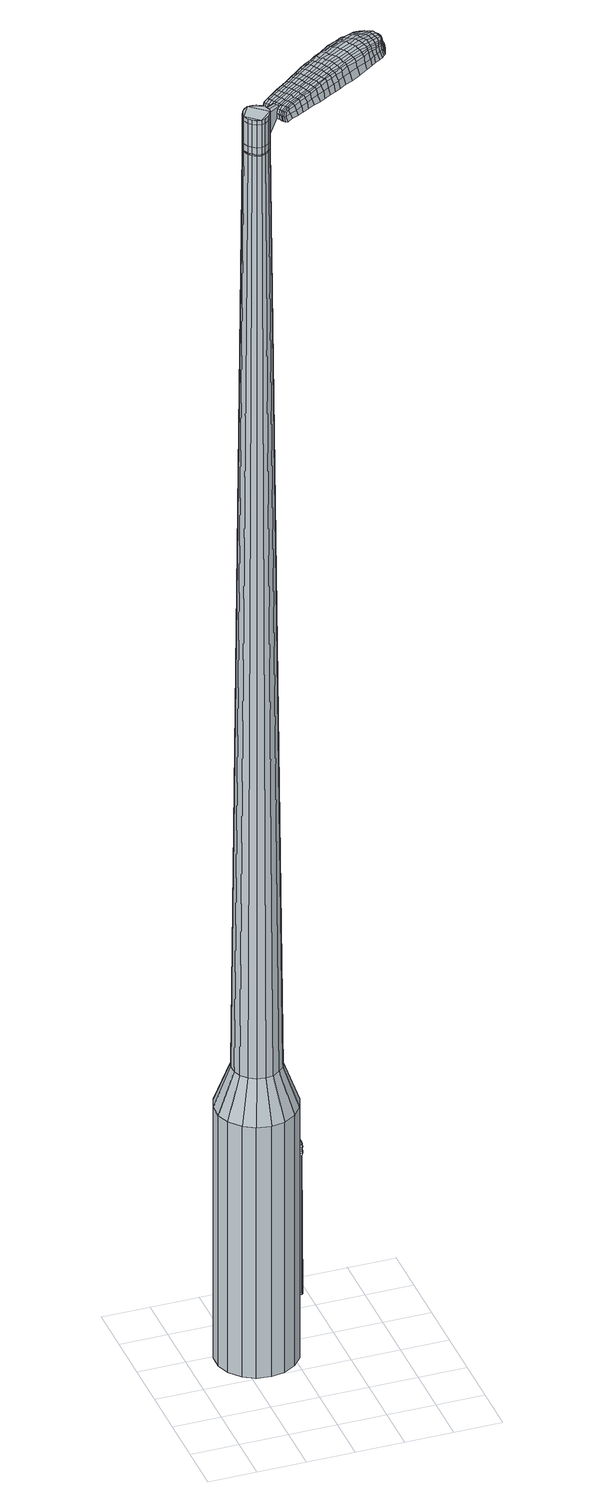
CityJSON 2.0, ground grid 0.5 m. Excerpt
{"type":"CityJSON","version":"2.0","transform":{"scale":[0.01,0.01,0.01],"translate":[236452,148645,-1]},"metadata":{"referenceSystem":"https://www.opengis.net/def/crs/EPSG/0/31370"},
"CityObjects":{
"object1":{"type":"GenericCityObject","attributes":{"cluster":30,"mean_distance_to_centroid":0.261,"new_centroid_x":236452.68,"new_centroid_y":148646.39,"mean_distance_to_camera":17.52,"H1":9.12,"H2":9.01,"Z_final":113.3,"cluster2":-1,"proj_x":236459.79,"proj_y":148658.55,"id_line":52895,"bearing_l":120.31,"distance":14.09,"orientation":"right","G_obj":30.31},"geometry":[{"type":"MultiSurface","lod":"2","boundaries":[[[0,1,2,3]],[[1,4,5,2]],[[4,6,7,5]],[[6,8,9,7]],[[8,10,11,9]],[[10,12,13,11]],[[12,14,15,13]],[[14,16,17,15]],[[16,18,19,17]],[[18,20,21,19]],[[20,22,23,21]],[[22,24,25,23]],[[24,26,27,25]],[[26,28,29,27]],[[28,30,31,29]],[[30,32,33,31]],[[32,34,35,33]],[[34,0,3,35]],[[36,37,38,39]],[[38,40,41,42]],[[41,43,42]],[[42,44,45,46]],[[45,47,46]],[[46,48,49,50]],[[49,51,50]],[[42,46,50,38]],[[50,52,39,38]],[[53,36,39]],[[2,5,7,35]],[[7,9,11,15]],[[11,13,15]],[[15,17,19,23]],[[19,21,23]],[[23,25,27,31]],[[27,29,31]],[[15,23,31,7]],[[31,33,35,7]],[[3,2,35]],[[1,0,54,55]],[[0,34,56,54]],[[34,32,57,56]],[[32,30,58,57]],[[30,28,59,58]],[[28,26,60,59]],[[26,24,61,60]],[[24,22,62,61]],[[22,20,63,62]],[[20,18,64,63]],[[18,16,65,64]],[[16,14,66,65]],[[14,12,67,66]],[[12,10,68,67]],[[10,8,69,68]],[[8,6,70,69]],[[6,4,71,70]],[[4,1,55,71]],[[55,54,72,73]],[[54,56,74,72]],[[56,57,75,74]],[[57,58,76,75]],[[58,59,77,76]],[[59,60,78,77]],[[60,61,79,78]],[[61,62,80,79]],[[62,63,81,80]],[[63,64,82,81]],[[64,65,83,82]],[[65,66,84,83]],[[66,67,85,84]],[[67,68,86,85]],[[68,69,87,86]],[[69,70,88,87]],[[70,71,89,88]],[[71,55,73,89]],[[90,91,92,93]],[[74,94,91,90]],[[95,96,94,74]],[[76,97,96,95]],[[98,99,97,76]],[[78,100,99,98]],[[101,102,100,78]],[[103,104,102,101]],[[105,106,104,103]],[[107,108,106,105]],[[83,109,108,107]],[[110,111,109,83]],[[112,113,111,110]],[[114,115,113,112]],[[87,116,115,114]],[[117,118,116,87]],[[119,120,118,117]],[[93,92,120,119]],[[121,122,123,124]],[[125,121,124,126]],[[127,125,126,128]],[[129,127,128,130]],[[131,129,130,132]],[[133,131,132,134]],[[135,133,134,136]],[[137,135,136,138]],[[139,137,138,140]],[[141,139,140,142]],[[143,141,142,144]],[[145,143,144,146]],[[147,145,146,148]],[[149,147,148,150]],[[151,149,150,152]],[[153,151,152,154]],[[73,72,90,93]],[[72,74,90]],[[75,95,74]],[[75,76,95]],[[77,98,76]],[[77,78,98]],[[79,101,78]],[[79,80,103,101]],[[80,81,105,103]],[[81,82,107,105]],[[82,83,107]],[[84,110,83]],[[84,85,112,110]],[[85,86,114,112]],[[86,87,114]],[[88,117,87]],[[88,89,119,117]],[[89,73,93,119]],[[155,156,92,91]],[[156,157,120,92]],[[157,158,118,120]],[[158,116,118]],[[159,115,116]],[[159,160,113,115]],[[160,161,111,113]],[[161,109,111]],[[162,108,109]],[[162,163,106,108]],[[163,164,104,106]],[[164,165,102,104]],[[165,100,102]],[[166,99,100]],[[166,97,99]],[[167,96,97]],[[167,94,96]],[[155,91,94]],[[39,52,153,168]],[[156,155,169,154]],[[53,39,168,122]],[[155,94,123,169]],[[36,53,122,121]],[[94,167,124,123]],[[37,36,121,125]],[[167,97,126,124]],[[38,37,125,127]],[[97,166,128,126]],[[40,38,127,129]],[[166,100,130,128]],[[41,40,129,131]],[[100,165,132,130]],[[43,41,131,133]],[[165,164,134,132]],[[42,43,133,135]],[[164,163,136,134]],[[44,42,135,137]],[[163,162,138,136]],[[45,44,137,139]],[[162,109,140,138]],[[47,45,139,141]],[[109,161,142,140]],[[46,47,141,143]],[[161,160,144,142]],[[48,46,143,145]],[[160,159,146,144]],[[49,48,145,147]],[[159,116,148,146]],[[51,49,147,149]],[[116,158,150,148]],[[50,51,149,151]],[[158,157,152,150]],[[52,50,151,153]],[[157,156,154,152]],[[153,154,170,171]],[[154,169,172,170]],[[169,123,173,172]],[[123,122,174,173]],[[122,168,175,174]],[[168,153,171,175]],[[176,177,178,179]],[[180,176,179,181]],[[176,180,182,183]],[[177,176,183,184]],[[185,186,187,188]],[[189,185,188,190]],[[185,189,191,192]],[[186,185,192,193]],[[194,195,196,197]],[[198,194,197,199]],[[194,198,200,201]],[[195,194,201,202]],[[203,204,205,206]],[[207,203,206,208]],[[203,207,209,210]],[[204,203,210,211]],[[212,213,214,215]],[[216,212,215,217]],[[212,216,218,219]],[[213,212,219,220]],[[221,222,223,224]],[[225,221,224,226]],[[221,225,227,228]],[[222,221,228,229]],[[230,231,232,233]],[[222,230,233,223]],[[230,222,229,234]],[[231,230,234,235]],[[236,237,238,239]],[[231,236,239,232]],[[236,231,235,240]],[[237,236,240,241]],[[242,180,181,243]],[[237,242,243,238]],[[242,237,241,244]],[[180,242,244,182]],[[245,246,247,248]],[[249,245,248,250]],[[245,249,251,252]],[[246,245,252,253]],[[254,255,256,257]],[[246,254,257,247]],[[254,246,253,258]],[[255,254,258,259]],[[260,261,262,263]],[[255,260,263,256]],[[260,255,259,264]],[[261,260,264,265]],[[266,267,268,269]],[[261,266,269,262]],[[266,261,265,270]],[[267,266,270,271]],[[272,177,184,273]],[[267,272,273,268]],[[272,267,271,274]],[[177,272,274,178]],[[275,276,277,278]],[[279,275,278,280]],[[275,279,281,282]],[[276,275,282,283]],[[284,285,286,287]],[[276,284,287,277]],[[284,276,283,288]],[[285,284,288,289]],[[290,291,292,293]],[[285,290,293,286]],[[290,285,289,294]],[[291,290,294,295]],[[296,189,190,297]],[[291,296,297,292]],[[296,291,295,298]],[[189,296,298,191]],[[299,300,301,302]],[[303,299,302,304]],[[299,303,305,306]],[[300,299,306,307]],[[308,309,310,311]],[[300,308,311,301]],[[308,300,307,312]],[[309,308,312,313]],[[314,315,316,317]],[[309,314,317,310]],[[314,309,313,318]],[[315,314,318,319]],[[320,321,322,323]],[[315,320,323,316]],[[320,315,319,324]],[[321,320,324,325]],[[326,186,193,327]],[[321,326,327,322]],[[326,321,325,328]],[[186,326,328,187]],[[329,215,214,330]],[[331,329,330,332]],[[329,331,333,334]],[[215,329,334,217]],[[335,331,332,336]],[[337,335,336,338]],[[335,337,339,340]],[[331,335,340,333]],[[341,337,338,342]],[[343,341,342,344]],[[341,343,345,346]],[[337,341,346,339]],[[347,343,344,348]],[[349,347,348,350]],[[347,349,351,352]],[[343,347,352,345]],[[353,349,350,354]],[[204,353,354,205]],[[353,204,211,355]],[[349,353,355,351]],[[356,357,202,201]],[[358,356,201,200]],[[356,358,359,360]],[[357,356,360,361]],[[362,363,361,360]],[[364,362,360,359]],[[362,364,365,366]],[[363,362,366,367]],[[368,369,367,366]],[[370,368,366,365]],[[368,370,371,372]],[[369,368,372,373]],[[374,375,373,372]],[[376,374,372,371]],[[374,376,209,207]],[[375,374,207,208]],[[377,378,379,380]],[[279,377,380,281]],[[377,279,280,381]],[[378,377,381,382]],[[383,198,199,384]],[[378,383,384,379]],[[383,378,382,385]],[[198,383,385,200]],[[386,387,388,389]],[[225,386,389,227]],[[386,225,226,390]],[[387,386,390,391]],[[392,393,394,395]],[[387,392,395,388]],[[392,387,391,396]],[[393,392,396,397]],[[398,195,202,399]],[[393,398,399,394]],[[398,393,397,400]],[[195,398,400,196]],[[401,402,403,404]],[[183,401,404,184]],[[401,183,182,405]],[[402,401,405,406]],[[407,408,409,410]],[[402,407,410,403]],[[407,402,406,411]],[[408,407,411,412]],[[413,206,205,414]],[[408,413,414,409]],[[413,408,412,415]],[[206,413,415,208]],[[416,417,418,419]],[[188,416,419,190]],[[416,188,187,420]],[[417,416,420,421]],[[422,210,209,423]],[[417,422,423,418]],[[422,417,421,424]],[[210,422,424,211]],[[425,426,427,428]],[[303,425,428,305]],[[425,303,304,429]],[[426,425,429,430]],[[431,216,217,432]],[[426,431,432,427]],[[431,426,430,433]],[[216,431,433,218]],[[434,435,436,437]],[[249,434,437,251]],[[434,249,250,438]],[[435,434,438,439]],[[440,441,442,443]],[[435,440,443,436]],[[440,435,439,444]],[[441,440,444,445]],[[446,213,220,447]],[[441,446,447,442]],[[446,441,445,448]],[[213,446,448,214]],[[449,450,439,438]],[[248,449,438,250]],[[449,248,247,451]],[[450,449,451,452]],[[453,454,445,444]],[[450,453,444,439]],[[453,450,452,455]],[[454,453,455,456]],[[457,330,214,448]],[[454,457,448,445]],[[457,454,456,458]],[[330,457,458,332]],[[459,460,461,462]],[[306,459,462,307]],[[459,306,305,428]],[[460,459,428,427]],[[463,334,333,464]],[[460,463,464,461]],[[463,460,427,432]],[[334,463,432,217]],[[465,466,452,451]],[[257,465,451,247]],[[465,257,256,467]],[[466,465,467,468]],[[469,470,456,455]],[[466,469,455,452]],[[469,466,468,471]],[[470,469,471,472]],[[473,336,332,458]],[[470,473,458,456]],[[473,470,472,474]],[[336,473,474,338]],[[475,476,477,478]],[[312,475,478,313]],[[475,312,307,462]],[[476,475,462,461]],[[479,340,339,480]],[[476,479,480,477]],[[479,476,461,464]],[[340,479,464,333]],[[481,482,468,467]],[[263,481,467,256]],[[481,263,262,483]],[[482,481,483,484]],[[485,486,472,471]],[[482,485,471,468]],[[485,482,484,487]],[[486,485,487,488]],[[489,342,338,474]],[[486,489,474,472]],[[489,486,488,490]],[[342,489,490,344]],[[491,492,493,494]],[[318,491,494,319]],[[491,318,313,478]],[[492,491,478,477]],[[495,346,345,496]],[[492,495,496,493]],[[495,492,477,480]],[[346,495,480,339]],[[497,498,484,483]],[[269,497,483,262]],[[497,269,268,499]],[[498,497,499,500]],[[501,502,488,487]],[[498,501,487,484]],[[501,498,500,503]],[[502,501,503,504]],[[505,348,344,490]],[[502,505,490,488]],[[505,502,504,506]],[[348,505,506,350]],[[507,508,509,510]],[[324,507,510,325]],[[507,324,319,494]],[[508,507,494,493]],[[511,352,351,512]],[[508,511,512,509]],[[511,508,493,496]],[[352,511,496,345]],[[513,514,500,499]],[[273,513,499,268]],[[513,273,184,404]],[[514,513,404,403]],[[515,516,504,503]],[[514,515,503,500]],[[515,514,403,410]],[[516,515,410,409]],[[517,354,350,506]],[[516,517,506,504]],[[517,516,409,414]],[[354,517,414,205]],[[518,519,421,420]],[[328,518,420,187]],[[518,328,325,510]],[[519,518,510,509]],[[520,355,211,424]],[[519,520,424,421]],[[520,519,509,512]],[[355,520,512,351]],[[521,522,382,381]],[[278,521,381,280]],[[521,278,277,523]],[[522,521,523,524]],[[525,358,200,385]],[[522,525,385,382]],[[525,522,524,526]],[[358,525,526,359]],[[527,528,529,530]],[[228,527,530,229]],[[527,228,227,389]],[[528,527,389,388]],[[531,532,533,534]],[[528,531,534,529]],[[531,528,388,395]],[[532,531,395,394]],[[535,357,361,536]],[[532,535,536,533]],[[535,532,394,399]],[[357,535,399,202]],[[537,538,524,523]],[[287,537,523,277]],[[537,287,286,539]],[[538,537,539,540]],[[541,364,359,526]],[[538,541,526,524]],[[541,538,540,542]],[[364,541,542,365]],[[543,544,545,546]],[[234,543,546,235]],[[543,234,229,530]],[[544,543,530,529]],[[547,548,549,550]],[[544,547,550,545]],[[547,544,529,534]],[[548,547,534,533]],[[551,363,367,552]],[[548,551,552,549]],[[551,548,533,536]],[[363,551,536,361]],[[553,554,540,539]],[[293,553,539,286]],[[553,293,292,555]],[[554,553,555,556]],[[557,370,365,542]],[[554,557,542,540]],[[557,554,556,558]],[[370,557,558,371]],[[559,560,561,562]],[[240,559,562,241]],[[559,240,235,546]],[[560,559,546,545]],[[563,564,565,566]],[[560,563,566,561]],[[563,560,545,550]],[[564,563,550,549]],[[567,369,373,568]],[[564,567,568,565]],[[567,564,549,552]],[[369,567,552,367]],[[569,570,556,555]],[[297,569,555,292]],[[569,297,190,419]],[[570,569,419,418]],[[571,376,371,558]],[[570,571,558,556]],[[571,570,418,423]],[[376,571,423,209]],[[572,573,406,405]],[[244,572,405,182]],[[572,244,241,562]],[[573,572,562,561]],[[574,575,412,411]],[[573,574,411,406]],[[574,573,561,566]],[[575,574,566,565]],[[576,375,208,415]],[[575,576,415,412]],[[576,575,565,568]],[[375,576,568,373]],[[577,578,579,580]],[[580,579,581,582]],[[583,581,579,584]],[[584,579,578,585]],[[586,587,588,589]],[[589,588,590,591]],[[592,590,588,593]],[[593,588,587,594]],[[595,596,597,598]],[[598,597,599,600]],[[601,599,597,602]],[[602,597,596,603]],[[604,605,606,607]],[[607,606,608,609]],[[610,608,606,611]],[[611,606,605,612]],[[613,614,615,616]],[[616,615,617,618]],[[619,617,615,620]],[[620,615,614,621]],[[622,623,624,625]],[[625,624,626,627]],[[628,626,624,629]],[[629,624,623,630]],[[631,632,633,634]],[[634,633,623,622]],[[630,623,633,635]],[[635,633,632,636]],[[637,638,639,640]],[[640,639,632,631]],[[636,632,639,641]],[[641,639,638,642]],[[582,581,643,644]],[[644,643,638,637]],[[642,638,643,645]],[[645,643,581,583]],[[646,647,648,649]],[[649,648,650,651]],[[652,650,648,653]],[[653,648,647,654]],[[655,656,657,658]],[[658,657,647,646]],[[654,647,657,659]],[[659,657,656,660]],[[661,662,663,664]],[[664,663,656,655]],[[660,656,663,665]],[[665,663,662,666]],[[667,668,669,670]],[[670,669,662,661]],[[666,662,669,671]],[[671,669,668,672]],[[585,578,673,674]],[[674,673,668,667]],[[672,668,673,675]],[[675,673,578,577]],[[676,677,678,679]],[[679,678,680,681]],[[682,680,678,683]],[[683,678,677,684]],[[685,686,687,688]],[[688,687,677,676]],[[684,677,687,689]],[[689,687,686,690]],[[691,692,693,694]],[[694,693,686,685]],[[690,686,693,695]],[[695,693,692,696]],[[591,590,697,698]],[[698,697,692,691]],[[696,692,697,699]],[[699,697,590,592]],[[700,701,702,703]],[[703,702,704,705]],[[706,704,702,707]],[[707,702,701,708]],[[709,710,711,712]],[[712,711,701,700]],[[708,701,711,713]],[[713,711,710,714]],[[715,716,717,718]],[[718,717,710,709]],[[714,710,717,719]],[[719,717,716,720]],[[721,722,723,724]],[[724,723,716,715]],[[720,716,723,725]],[[725,723,722,726]],[[594,587,727,728]],[[728,727,722,721]],[[726,722,727,729]],[[729,727,587,586]],[[613,616,730,731]],[[731,730,732,733]],[[734,732,730,735]],[[735,730,616,618]],[[733,732,736,737]],[[737,736,738,739]],[[740,738,736,741]],[[741,736,732,734]],[[739,738,742,743]],[[743,742,744,745]],[[746,744,742,747]],[[747,742,738,740]],[[745,744,748,749]],[[749,748,750,751]],[[752,750,748,753]],[[753,748,744,746]],[[751,750,754,755]],[[755,754,605,604]],[[612,605,754,756]],[[756,754,750,752]],[[603,757,758,602]],[[602,758,759,601]],[[760,759,758,761]],[[761,758,757,762]],[[762,763,764,761]],[[761,764,765,760]],[[766,765,764,767]],[[767,764,763,768]],[[768,769,770,767]],[[767,770,771,766]],[[772,771,770,773]],[[773,770,769,774]],[[774,775,776,773]],[[773,776,777,772]],[[610,777,776,608]],[[608,776,775,609]],[[778,779,780,781]],[[781,780,680,682]],[[681,680,780,782]],[[782,780,779,783]],[[600,599,784,785]],[[785,784,779,778]],[[783,779,784,786]],[[786,784,599,601]],[[787,788,789,790]],[[790,789,626,628]],[[627,626,789,791]],[[791,789,788,792]],[[793,794,795,796]],[[796,795,788,787]],[[792,788,795,797]],[[797,795,794,798]],[[603,596,799,800]],[[800,799,794,793]],[[798,794,799,801]],[[801,799,596,595]],[[802,803,804,805]],[[805,804,584,585]],[[583,584,804,806]],[[806,804,803,807]],[[808,809,810,811]],[[811,810,803,802]],[[807,803,810,812]],[[812,810,809,813]],[[604,607,814,815]],[[815,814,809,808]],[[813,809,814,816]],[[816,814,607,609]],[[817,818,819,820]],[[820,819,589,591]],[[586,589,819,821]],[[821,819,818,822]],[[610,611,823,824]],[[824,823,818,817]],[[822,818,823,825]],[[825,823,611,612]],[[826,827,828,829]],[[829,828,704,706]],[[705,704,828,830]],[[830,828,827,831]],[[618,617,832,833]],[[833,832,827,826]],[[831,827,832,834]],[[834,832,617,619]],[[835,836,652]],[[836,650,652]],[[651,650,836,837]],[[838,839,840,841]],[[841,840,836,835]],[[837,836,840,842]],[[842,840,839,843]],[[621,614,844,845]],[[845,844,839,838]],[[843,839,844,846]],[[846,844,614,613]],[[847,848,837]],[[837,848,649,651]],[[646,649,848,849]],[[849,848,847,850]],[[843,851,852,842]],[[842,852,847,837]],[[850,847,852,853]],[[853,852,851,854]],[[613,731,855,846]],[[846,855,851,843]],[[854,851,855,856]],[[856,855,731,733]],[[857,858,859,860]],[[860,859,707,708]],[[706,707,859,829]],[[829,859,858,826]],[[734,735,861,862]],[[862,861,858,857]],[[826,858,861,833]],[[833,861,735,618]],[[850,863,864,849]],[[849,864,658,646]],[[655,658,864,865]],[[865,864,863,866]],[[854,867,868,853]],[[853,868,863,850]],[[866,863,868,869]],[[869,868,867,870]],[[733,737,871,856]],[[856,871,867,854]],[[870,867,871,872]],[[872,871,737,739]],[[873,874,875,876]],[[876,875,713,714]],[[708,713,875,860]],[[860,875,874,857]],[[740,741,877,878]],[[878,877,874,873]],[[857,874,877,862]],[[862,877,741,734]],[[866,879,880,865]],[[865,880,664,655]],[[661,664,880,881]],[[881,880,879,882]],[[870,883,884,869]],[[869,884,879,866]],[[882,879,884,885]],[[885,884,883,886]],[[739,743,887,872]],[[872,887,883,870]],[[886,883,887,888]],[[888,887,743,745]],[[889,890,891,892]],[[892,891,719,720]],[[714,719,891,876]],[[876,891,890,873]],[[746,747,893,894]],[[894,893,890,889]],[[873,890,893,878]],[[878,893,747,740]],[[882,895,896,881]],[[881,896,670,661]],[[667,670,896,897]],[[897,896,895,898]],[[886,899,900,885]],[[885,900,895,882]],[[898,895,900,901]],[[901,900,899,902]],[[745,749,903,888]],[[888,903,899,886]],[[902,899,903,904]],[[904,903,749,751]],[[905,906,907,908]],[[908,907,725,726]],[[720,725,907,892]],[[892,907,906,889]],[[752,753,909,910]],[[910,909,906,905]],[[889,906,909,894]],[[894,909,753,746]],[[898,911,912,897]],[[897,912,674,667]],[[585,674,912,805]],[[805,912,911,802]],[[902,913,914,901]],[[901,914,911,898]],[[802,911,914,811]],[[811,914,913,808]],[[751,755,915,904]],[[904,915,913,902]],[[808,913,915,815]],[[815,915,755,604]],[[822,916,917,821]],[[821,917,729,586]],[[726,729,917,908]],[[908,917,916,905]],[[612,756,918,825]],[[825,918,916,822]],[[905,916,918,910]],[[910,918,756,752]],[[783,919,920,782]],[[782,920,679,681]],[[676,679,920,921]],[[921,920,919,922]],[[601,759,923,786]],[[786,923,919,783]],[[922,919,923,924]],[[924,923,759,760]],[[925,926,927,928]],[[928,927,629,630]],[[628,629,927,790]],[[790,927,926,787]],[[929,930,931,932]],[[932,931,926,925]],[[787,926,931,796]],[[796,931,930,793]],[[762,757,933,934]],[[934,933,930,929]],[[793,930,933,800]],[[800,933,757,603]],[[922,935,936,921]],[[921,936,688,676]],[[685,688,936,937]],[[937,936,935,938]],[[760,765,939,924]],[[924,939,935,922]],[[938,935,939,940]],[[940,939,765,766]],[[941,942,943,944]],[[944,943,635,636]],[[630,635,943,928]],[[928,943,942,925]],[[945,946,947,948]],[[948,947,942,941]],[[925,942,947,932]],[[932,947,946,929]],[[768,763,949,950]],[[950,949,946,945]],[[929,946,949,934]],[[934,949,763,762]],[[938,951,952,937]],[[937,952,694,685]],[[691,694,952,953]],[[953,952,951,954]],[[766,771,955,940]],[[940,955,951,938]],[[954,951,955,956]],[[956,955,771,772]],[[957,958,959,960]],[[960,959,641,642]],[[636,641,959,944]],[[944,959,958,941]],[[961,962,963,964]],[[964,963,958,957]],[[941,958,963,948]],[[948,963,962,945]],[[774,769,965,966]],[[966,965,962,961]],[[945,962,965,950]],[[950,965,769,768]],[[954,967,968,953]],[[953,968,698,691]],[[591,698,968,820]],[[820,968,967,817]],[[772,777,969,956]],[[956,969,967,954]],[[817,967,969,824]],[[824,969,777,610]],[[807,970,971,806]],[[806,971,645,583]],[[642,645,971,960]],[[960,971,970,957]],[[813,972,973,812]],[[812,973,970,807]],[[957,970,973,964]],[[964,973,972,961]],[[609,775,974,816]],[[816,974,972,813]],[[961,972,974,966]],[[966,974,775,774]],[[577,580,179,178]],[[580,582,181,179]],[[592,593,192,191]],[[593,594,193,192]],[[595,598,197,196]],[[598,600,199,197]],[[619,620,219,218]],[[620,621,220,219]],[[622,625,224,223]],[[625,627,226,224]],[[631,634,233,232]],[[634,622,223,233]],[[637,640,239,238]],[[640,631,232,239]],[[582,644,243,181]],[[644,637,238,243]],[[652,653,252,251]],[[653,654,253,252]],[[654,659,258,253]],[[659,660,259,258]],[[660,665,264,259]],[[665,666,265,264]],[[666,671,270,265]],[[671,672,271,270]],[[672,675,274,271]],[[675,577,178,274]],[[682,683,282,281]],[[683,684,283,282]],[[684,689,288,283]],[[689,690,289,288]],[[690,695,294,289]],[[695,696,295,294]],[[696,699,298,295]],[[699,592,191,298]],[[700,703,302,301]],[[703,705,304,302]],[[709,712,311,310]],[[712,700,301,311]],[[715,718,317,316]],[[718,709,310,317]],[[721,724,323,322]],[[724,715,316,323]],[[594,728,327,193]],[[728,721,322,327]],[[778,781,380,379]],[[781,682,281,380]],[[600,785,384,199]],[[785,778,379,384]],[[627,791,390,226]],[[791,792,391,390]],[[792,797,396,391]],[[797,798,397,396]],[[798,801,400,397]],[[801,595,196,400]],[[705,830,429,304]],[[830,831,430,429]],[[831,834,433,430]],[[834,619,218,433]],[[835,652,437,436]],[[652,251,437]],[[838,841,443,442]],[[841,835,436,443]],[[621,845,447,220]],[[845,838,442,447]],[[975,976,977,978]],[[979,980,978,977]],[[981,982,983,984]],[[985,986,987,988]],[[976,989,990,977]],[[991,979,977,990]],[[992,981,984,993]],[[994,995,986,985]],[[989,996,997,990]],[[997,998,991,990]],[[999,992,993,1000]],[[1001,995,994,1002]],[[996,1003,1004,997]],[[1004,1005,998,997]],[[1006,999,1000,1007]],[[1008,1001,1002,1009]],[[1010,1011,1012,1013]],[[1014,1015,1011,1010]],[[1014,1016,1017,1015]],[[1016,1018,1019,1017]],[[1020,1021,1022,1023]],[[1024,1025,1021,1020]],[[1026,1027,1025,1024]],[[1028,1029,1027,1026]],[[1023,1012,1011,1020]],[[1020,1011,1015,1024]],[[1015,1017,1026,1024]],[[1017,1019,1028,1026]],[[984,983,980,979]],[[993,984,979,991]],[[998,1000,993,991]],[[1005,1007,1000,998]],[[985,988,982,981]],[[994,985,981,992]],[[1002,994,992,999]],[[1009,1002,999,1006]],[[986,1010,1013,987]],[[995,1014,1010,986]],[[1016,1014,995,1001]],[[1018,1016,1001,1008]],[[1030,1031,1032,1033]],[[1032,1034,1035,1036]],[[1032,1036,1037,1038]],[[1032,1038,1033]],[[1039,1030,1033,1040]],[[1041,1040,1033,1042]],[[1043,1042,1033]],[[1044,1032,1031,1045]],[[1046,1044,1045,1047]],[[1048,1046,1047,1049]],[[1050,1048,1049,1051]],[[1052,1050,1051,1053]],[[1053,1054,1055,1056]],[[1053,1056,1057,1058]],[[1053,1058,1059,1060]],[[1059,1061,1062,1063]],[[1059,1063,1064,1065]],[[1059,1065,1060]],[[1053,1060,1052]],[[1066,1067,1031,1030]],[[1068,1069,1034,1032]],[[1070,1071,1043,1033]],[[1067,1072,1045,1031]],[[1073,1068,1032,1044]],[[1072,1074,1047,1045]],[[1075,1073,1044,1046]],[[1074,1076,1049,1047]],[[1077,1075,1046,1048]],[[1076,1078,1051,1049]],[[1079,1077,1048,1050]],[[1078,1080,1053,1051]],[[1081,1079,1050,1052]],[[1080,1082,1054,1053]],[[1083,1084,1061,1059]],[[1085,1081,1052,1060]],[[1055,1054,1082,1086]],[[1056,1055,1086,1087]],[[1057,1056,1087,1088]],[[1058,1057,1088,1089]],[[1059,1058,1089,1083]],[[1090,1066,1030,1039]],[[1091,1090,1039,1040]],[[1092,1091,1040,1041]],[[1093,1092,1041,1042]],[[1071,1093,1042,1043]],[[1035,1034,1069,1094]],[[1062,1061,1084,1095]],[[1036,1035,1094,1096]],[[1037,1036,1096,1097]],[[1038,1037,1097,1098]],[[1033,1038,1098,1070]],[[1063,1062,1095,1099]],[[1064,1063,1099,1100]],[[1065,1064,1100,1101]],[[1060,1065,1101,1085]]]}]}
},
"vertices":[
[105,162,384],[110,149,384],[110,149,96],[105,162,96],[110,134,384],[110,134,96],[105,120,384],[105,120,96],[96,109,384],[96,109,96],[83,101,384],[83,101,96],[69,99,384],[69,99,96],[54,101,384],[54,101,96],[42,108,384],[42,108,96],[32,120,384],[32,120,96],[27,133,384],[27,133,96],[27,148,384],[27,148,96],[32,162,384],[32,162,96],[41,173,384],[41,173,96],[54,181,384],[54,181,96],[68,183,384],[68,183,96],[83,181,384],[83,181,96],[96,173,384],[96,173,96],[73,154,1524],[69,154,1524],[64,154,1524],[80,148,1524],[60,151,1524],[57,148,1524],[55,139,1524],[55,143,1524],[57,134,1524],[60,131,1524],[69,127,1524],[64,128,1524],[73,128,1524],[77,131,1524],[82,139,1524],[80,134,1524],[82,143,1524],[77,151,1524],[90,154,429],[93,145,429],[85,160,429],[77,165,429],[69,166,429],[60,165,429],[52,160,429],[47,153,429],[44,145,429],[44,136,429],[47,128,429],[53,122,429],[60,117,429],[69,116,429],[77,117,429],[85,122,429],[91,128,429],[94,137,429],[80,148,1483],[82,143,1483],[77,151,1483],[73,154,1483],[69,154,1483],[64,154,1483],[60,151,1483],[57,148,1483],[55,143,1483],[55,139,1483],[57,134,1483],[60,131,1483],[64,128,1483],[69,127,1483],[73,128,1483],[77,131,1483],[80,134,1483],[82,139,1483],[80,147,1483],[80,147,1485],[81,143,1485],[81,143,1483],[77,151,1485],[73,153,1483],[73,153,1485],[69,154,1485],[64,153,1483],[64,153,1485],[60,151,1485],[58,147,1483],[58,147,1485],[56,143,1483],[56,143,1485],[56,139,1483],[56,139,1485],[58,134,1483],[58,134,1485],[60,131,1485],[64,129,1483],[64,129,1485],[69,128,1483],[69,128,1485],[73,129,1483],[73,129,1485],[77,131,1485],[80,135,1483],[80,135,1485],[81,139,1483],[81,139,1485],[73,154,1519],[77,151,1519],[77,151,1493],[73,154,1493],[69,154,1519],[69,154,1493],[64,154,1519],[64,154,1493],[60,151,1519],[60,151,1493],[57,148,1519],[57,148,1493],[55,143,1519],[55,143,1493],[55,139,1519],[55,139,1493],[57,134,1519],[57,134,1493],[60,131,1519],[60,131,1493],[64,128,1519],[64,128,1493],[69,127,1519],[69,127,1493],[73,128,1519],[73,128,1493],[77,131,1519],[77,131,1493],[80,134,1519],[80,134,1493],[82,139,1519],[82,139,1493],[82,143,1519],[82,143,1493],[80,148,1485],[82,143,1485],[82,139,1485],[80,134,1485],[73,128,1485],[69,127,1485],[64,128,1485],[57,134,1485],[55,139,1485],[55,143,1485],[57,148,1485],[64,154,1485],[73,154,1485],[80,148,1519],[80,148,1493],[98,154,1513],[98,154,1518],[96,157,1513],[95,160,1513],[95,160,1518],[96,157,1518],[170,178,1519],[164,174,1518],[166,174,1509],[172,177,1510],[178,182,1519],[180,181,1510],[176,183,1526],[169,178,1525],[162,175,1525],[151,211,1519],[145,207,1518],[145,205,1525],[151,209,1525],[158,216,1519],[158,214,1526],[159,218,1510],[151,213,1510],[145,209,1509],[223,233,1519],[225,230,1519],[226,230,1513],[224,233,1513],[220,236,1519],[221,236,1513],[219,235,1524],[222,232,1524],[224,229,1524],[159,195,1530],[153,192,1529],[155,189,1529],[161,193,1530],[167,200,1531],[169,197,1531],[165,203,1530],[157,199,1530],[151,195,1529],[90,155,1512],[91,152,1512],[92,153,1517],[91,155,1517],[88,157,1512],[89,158,1517],[89,158,1506],[90,155,1506],[92,153,1506],[221,209,1519],[218,207,1519],[220,206,1512],[222,208,1512],[222,210,1518],[224,210,1512],[222,211,1522],[220,210,1523],[217,208,1524],[214,204,1519],[210,201,1519],[211,200,1512],[216,203,1512],[213,205,1524],[208,202,1525],[205,197,1519],[198,193,1519],[200,193,1511],[206,197,1511],[203,198,1526],[197,194,1526],[188,188,1519],[190,187,1510],[187,188,1526],[104,144,1513],[111,147,1513],[110,148,1518],[103,145,1517],[99,142,1512],[100,143,1516],[101,141,1506],[106,144,1507],[113,147,1507],[118,151,1514],[125,154,1515],[123,155,1520],[117,152,1519],[119,150,1507],[126,154,1507],[131,158,1515],[138,161,1516],[137,162,1522],[130,158,1521],[133,157,1508],[140,160,1508],[145,164,1517],[151,168,1517],[150,169,1524],[143,165,1523],[146,164,1508],[153,167,1509],[158,171,1518],[156,172,1524],[159,170,1509],[203,240,1519],[200,239,1519],[201,237,1524],[204,239,1523],[206,241,1518],[206,240,1522],[206,242,1512],[204,242,1512],[200,240,1512],[196,237,1519],[191,234,1519],[191,233,1525],[196,235,1524],[196,238,1512],[191,236,1512],[185,231,1519],[178,228,1519],[178,226,1526],[185,230,1526],[186,233,1511],[179,229,1511],[168,222,1519],[168,220,1526],[169,224,1510],[89,170,1513],[96,175,1513],[96,176,1507],[90,172,1507],[85,167,1512],[85,168,1506],[86,167,1516],[89,169,1517],[96,173,1518],[102,179,1514],[108,183,1515],[108,185,1507],[102,180,1507],[102,177,1519],[108,181,1520],[114,187,1515],[121,191,1516],[121,193,1508],[115,189,1508],[114,185,1521],[121,189,1522],[127,195,1517],[133,199,1517],[133,201,1509],[127,197,1508],[127,193,1523],[133,197,1524],[139,203,1518],[139,205,1509],[139,201,1524],[95,158,1519],[97,156,1519],[102,162,1520],[103,159,1520],[100,164,1520],[94,160,1519],[108,165,1522],[110,163,1522],[115,169,1523],[116,167,1523],[113,172,1523],[107,168,1521],[121,173,1524],[123,170,1524],[128,177,1525],[129,174,1525],[126,180,1525],[120,176,1524],[134,180,1526],[135,178,1526],[140,184,1527],[142,182,1527],[139,187,1527],[132,183,1526],[147,188,1528],[148,185,1528],[145,191,1528],[219,231,1527],[221,227,1527],[216,234,1526],[213,231,1527],[215,228,1528],[217,225,1528],[210,225,1529],[212,222,1529],[207,228,1528],[201,225,1530],[203,221,1530],[205,218,1530],[197,218,1531],[199,215,1531],[195,221,1530],[187,217,1531],[189,213,1531],[191,210,1531],[178,207,1531],[180,204,1531],[176,210,1531],[208,241,1518],[211,240,1519],[211,241,1513],[208,242,1513],[207,240,1523],[210,239,1523],[216,238,1519],[216,239,1513],[215,237,1524],[224,212,1518],[225,215,1518],[223,215,1523],[222,212,1523],[225,212,1513],[226,215,1513],[226,218,1519],[226,222,1519],[225,222,1524],[224,218,1523],[227,218,1513],[227,223,1513],[226,226,1519],[225,225,1524],[227,227,1513],[168,180,1528],[167,181,1528],[160,178,1528],[161,176,1527],[175,184,1528],[175,186,1529],[166,184,1529],[164,187,1530],[158,183,1529],[159,181,1528],[173,188,1529],[172,191,1530],[163,190,1530],[156,186,1529],[171,194,1531],[152,208,1528],[153,206,1529],[160,211,1529],[159,212,1528],[146,204,1527],[147,202,1528],[155,202,1529],[163,207,1530],[149,199,1528],[84,165,1512],[85,163,1512],[86,163,1517],[85,165,1517],[84,166,1506],[85,164,1506],[86,160,1512],[88,161,1517],[87,161,1506],[97,142,1512],[96,143,1512],[97,143,1506],[98,142,1506],[98,143,1517],[97,144,1517],[95,145,1512],[94,148,1512],[95,148,1506],[96,145,1506],[96,146,1517],[95,148,1517],[92,150,1512],[93,150,1506],[93,151,1517],[103,146,1519],[102,147,1519],[109,149,1520],[108,151,1520],[101,149,1519],[99,151,1519],[107,153,1520],[106,155,1520],[98,153,1519],[104,157,1520],[90,168,1519],[91,166,1519],[97,170,1520],[96,172,1520],[92,163,1519],[99,167,1520],[116,153,1521],[115,154,1521],[122,156,1522],[121,158,1522],[114,156,1521],[112,158,1521],[120,160,1522],[119,162,1523],[111,161,1522],[117,164,1523],[102,176,1521],[103,174,1521],[110,178,1522],[109,180,1522],[105,171,1521],[111,175,1522],[129,159,1523],[128,161,1523],[136,163,1524],[135,164,1524],[127,163,1523],[125,166,1524],[133,167,1525],[132,169,1525],[124,168,1524],[130,172,1525],[115,184,1523],[116,182,1523],[122,186,1524],[121,188,1524],[118,179,1524],[124,183,1525],[142,166,1525],[141,168,1525],[149,170,1526],[148,171,1526],[140,170,1526],[138,173,1526],[146,174,1527],[145,176,1527],[137,175,1526],[143,179,1527],[127,192,1525],[128,190,1525],[134,194,1526],[133,196,1526],[130,187,1526],[136,191,1527],[155,173,1527],[154,175,1527],[153,177,1527],[151,180,1528],[150,183,1528],[139,200,1527],[141,198,1527],[143,195,1528],[205,238,1525],[208,238,1525],[202,237,1526],[205,236,1526],[212,236,1526],[209,234,1527],[220,211,1525],[221,214,1525],[218,211,1526],[217,209,1525],[222,217,1525],[223,220,1526],[219,218,1527],[219,214,1526],[222,224,1526],[218,222,1527],[197,235,1526],[200,234,1527],[192,232,1527],[194,231,1528],[203,231,1528],[197,228,1529],[213,206,1526],[214,208,1527],[208,205,1528],[208,203,1527],[214,211,1527],[214,215,1528],[208,211,1529],[208,208,1528],[213,218,1528],[207,215,1530],[186,229,1528],[188,227,1529],[179,225,1528],[181,223,1529],[191,225,1529],[184,220,1530],[203,200,1528],[203,202,1528],[196,197,1529],[196,195,1528],[203,204,1529],[202,208,1530],[194,203,1530],[195,200,1530],[201,211,1530],[193,207,1531],[169,219,1529],[171,217,1529],[173,214,1530],[186,190,1528],[185,192,1529],[184,194,1530],[183,197,1530],[182,200,1531],[165,175,1509],[163,176,1518],[169,179,1518],[171,179,1509],[177,184,1519],[179,183,1510],[175,184,1525],[168,180,1525],[162,177,1525],[146,204,1525],[146,206,1518],[152,209,1518],[152,208,1525],[159,214,1519],[159,212,1525],[160,216,1510],[152,211,1509],[147,208,1509],[224,229,1513],[223,229,1519],[221,232,1519],[222,232,1513],[219,234,1519],[219,235,1513],[218,233,1524],[220,231,1524],[222,228,1524],[155,189,1528],[153,192,1528],[160,196,1529],[161,193,1529],[167,200,1529],[169,197,1529],[166,203,1529],[158,199,1529],[152,195,1528],[94,154,1516],[93,153,1512],[92,156,1512],[92,156,1516],[90,158,1512],[91,159,1516],[91,159,1506],[92,156,1506],[94,154,1506],[218,208,1512],[217,208,1519],[219,210,1518],[221,209,1512],[221,212,1518],[222,211,1512],[220,212,1522],[218,211,1523],[216,209,1523],[210,202,1512],[208,202,1519],[213,205,1519],[215,205,1512],[212,206,1524],[207,203,1525],[199,194,1511],[197,195,1519],[204,199,1519],[205,198,1511],[202,200,1525],[196,196,1526],[187,189,1519],[189,189,1510],[186,190,1526],[109,150,1518],[110,149,1513],[104,146,1513],[103,147,1517],[99,144,1512],[99,145,1515],[100,143,1506],[105,145,1506],[112,149,1507],[123,157,1520],[124,156,1514],[117,153,1514],[116,153,1519],[119,152,1507],[125,155,1507],[136,164,1522],[137,163,1516],[131,159,1515],[129,160,1521],[132,159,1508],[139,162,1508],[149,170,1523],[150,169,1517],[144,166,1516],[142,167,1522],[146,165,1508],[152,169,1508],[157,173,1517],[155,174,1524],[159,172,1509],[201,236,1523],[201,237,1519],[204,238,1518],[204,237,1523],[206,239,1518],[206,238,1522],[206,240,1512],[204,240,1512],[201,238,1512],[192,231,1525],[192,232,1519],[197,235,1519],[197,233,1524],[197,237,1512],[192,234,1512],[179,224,1526],[179,226,1519],[186,230,1519],[186,228,1525],[187,231,1511],[180,228,1511],[169,220,1519],[169,218,1526],[170,222,1510],[97,174,1507],[97,173,1513],[91,169,1513],[91,170,1506],[86,166,1512],[87,167,1506],[87,165,1515],[91,168,1517],[97,172,1518],[110,183,1507],[109,181,1514],[103,177,1514],[103,179,1507],[103,176,1519],[109,180,1520],[122,191,1508],[122,190,1516],[116,185,1515],[116,187,1508],[116,184,1521],[122,188,1522],[134,200,1508],[134,198,1517],[128,194,1516],[128,195,1508],[128,192,1522],[134,196,1523],[140,202,1517],[140,204,1509],[140,200,1524],[96,158,1518],[98,156,1518],[102,162,1519],[104,160,1519],[101,164,1519],[95,161,1518],[109,166,1520],[110,163,1520],[115,169,1521],[117,167,1521],[114,172,1521],[107,168,1520],[122,173,1523],[123,171,1523],[128,177,1524],[129,175,1524],[126,180,1524],[120,176,1523],[134,181,1525],[136,178,1525],[141,184,1526],[142,182,1526],[139,187,1526],[133,184,1525],[147,188,1527],[149,186,1527],[145,191,1527],[220,227,1526],[218,230,1526],[216,232,1525],[212,231,1526],[215,228,1526],[216,225,1526],[211,222,1528],[209,225,1528],[207,228,1527],[201,224,1528],[203,221,1529],[205,218,1529],[199,214,1530],[197,218,1530],[195,221,1529],[187,216,1530],[189,213,1530],[191,210,1530],[180,204,1530],[178,207,1530],[176,210,1530],[211,239,1513],[210,238,1518],[208,239,1518],[208,240,1512],[207,238,1523],[209,237,1523],[215,237,1519],[215,237,1513],[214,236,1523],[221,215,1523],[223,215,1518],[222,213,1518],[220,213,1523],[223,213,1512],[224,215,1512],[223,222,1523],[224,222,1519],[224,219,1519],[222,218,1523],[225,218,1513],[225,222,1513],[224,226,1519],[223,225,1524],[225,226,1513],[161,179,1527],[167,182,1527],[167,181,1527],[161,178,1526],[175,185,1527],[174,186,1528],[158,184,1528],[164,187,1528],[166,185,1528],[159,181,1527],[173,189,1528],[172,192,1529],[163,190,1529],[156,187,1528],[171,195,1529],[161,210,1528],[153,205,1527],[152,207,1527],[160,211,1527],[146,203,1526],[147,202,1527],[156,202,1528],[163,207,1528],[149,198,1527],[88,164,1516],[87,164,1512],[86,165,1512],[87,165,1516],[86,166,1506],[87,165,1506],[88,161,1512],[89,162,1516],[89,162,1506],[99,144,1506],[98,144,1512],[99,145,1516],[97,149,1506],[96,149,1512],[97,146,1512],[98,146,1506],[98,147,1516],[96,150,1516],[94,151,1512],[95,151,1506],[95,152,1516],[102,148,1518],[103,147,1518],[109,150,1519],[109,151,1519],[100,152,1518],[101,150,1518],[108,153,1519],[106,155,1519],[99,154,1518],[105,157,1519],[98,170,1519],[92,167,1518],[91,167,1518],[97,171,1519],[93,164,1518],[99,167,1519],[115,155,1520],[116,154,1520],[122,157,1521],[122,158,1521],[113,159,1520],[114,157,1520],[121,160,1521],[119,162,1521],[111,161,1520],[118,165,1521],[110,178,1521],[104,174,1520],[103,175,1520],[110,179,1521],[106,171,1520],[112,175,1521],[128,162,1522],[129,161,1522],[135,164,1523],[135,165,1523],[126,166,1522],[127,164,1522],[134,167,1523],[132,170,1524],[124,168,1523],[131,172,1524],[123,186,1523],[116,182,1522],[116,183,1522],[122,187,1523],[118,179,1522],[124,183,1523],[141,169,1524],[142,168,1524],[148,171,1525],[148,172,1525],[139,173,1525],[140,171,1524],[147,174,1525],[145,177,1526],[137,176,1525],[144,179,1526],[135,194,1525],[129,190,1524],[128,191,1524],[134,195,1525],[131,187,1524],[137,191,1525],[154,175,1526],[155,174,1526],[152,180,1527],[153,178,1526],[150,183,1527],[141,198,1526],[140,199,1526],[143,195,1526],[208,236,1524],[205,237,1524],[202,235,1525],[204,235,1525],[212,235,1525],[208,233,1525],[217,212,1525],[220,214,1524],[219,212,1524],[216,210,1525],[218,218,1526],[221,220,1525],[221,217,1524],[218,215,1525],[221,224,1525],[218,222,1526],[200,232,1526],[198,233,1526],[192,230,1526],[194,230,1527],[203,230,1526],[197,227,1527],[207,206,1527],[213,209,1526],[212,207,1526],[207,204,1526],[207,212,1528],[213,215,1527],[213,212,1526],[207,208,1527],[212,218,1527],[206,215,1528],[189,227,1527],[187,227,1527],[180,223,1527],[181,222,1528],[192,224,1528],[184,220,1529],[195,198,1528],[202,202,1527],[202,201,1527],[195,197,1527],[194,204,1529],[201,208,1529],[202,205,1528],[195,201,1528],[200,211,1529],[192,207,1530],[171,216,1528],[170,217,1528],[174,213,1529],[185,192,1528],[185,191,1528],[183,198,1529],[184,195,1529],[182,201,1530],[100,143,1508],[97,149,1508],[125,164,1509],[129,158,1509],[144,175,1510],[149,167,1510],[179,194,1512],[183,186,1512],[168,177,1511],[163,185,1511],[194,203,1513],[206,210,1514],[210,203,1514],[199,195,1513],[93,155,1508],[121,171,1509],[140,182,1510],[174,202,1512],[158,193,1511],[190,211,1513],[201,218,1514],[90,161,1508],[117,178,1509],[135,190,1510],[169,210,1512],[154,201,1511],[197,226,1514],[185,219,1513],[86,166,1508],[113,185,1509],[131,197,1510],[165,218,1512],[149,209,1511],[192,233,1514],[180,227,1513],[217,218,1514],[220,221,1514],[224,215,1514],[221,210,1514],[213,225,1514],[217,227,1514],[209,232,1514],[213,233,1514],[204,239,1514],[210,239,1514],[223,226,1515],[224,230,1515],[225,229,1515],[225,222,1515],[221,230,1515],[224,231,1515],[219,233,1515],[223,232,1515],[217,237,1515],[223,233,1515],[65,184,334],[70,185,334],[70,185,165],[55,182,171],[65,184,165],[62,183,165],[59,183,166],[57,183,167],[56,182,169],[62,183,334],[59,183,333],[57,183,332],[56,182,331],[55,182,328],[84,182,165],[84,182,334],[97,174,165],[97,174,334],[106,163,165],[106,163,334],[112,149,165],[112,149,334],[112,134,165],[112,134,334],[111,130,334],[110,126,334],[109,124,333],[108,122,332],[108,120,331],[107,120,328],[111,130,165],[107,120,171],[108,120,169],[108,122,167],[109,124,166],[110,126,165],[66,181,334],[70,182,334],[70,182,165],[66,181,165],[56,179,171],[56,179,328],[83,179,334],[83,179,165],[95,172,334],[95,172,165],[104,161,334],[104,161,165],[109,148,334],[109,148,165],[109,134,334],[109,134,165],[108,131,334],[105,121,328],[105,121,171],[108,131,165],[107,127,334],[106,125,333],[105,123,332],[105,121,331],[62,181,334],[59,180,333],[57,180,332],[56,179,331],[62,181,165],[105,121,169],[59,180,166],[57,180,167],[56,179,169],[105,123,167],[106,125,166],[107,127,165]
]}
